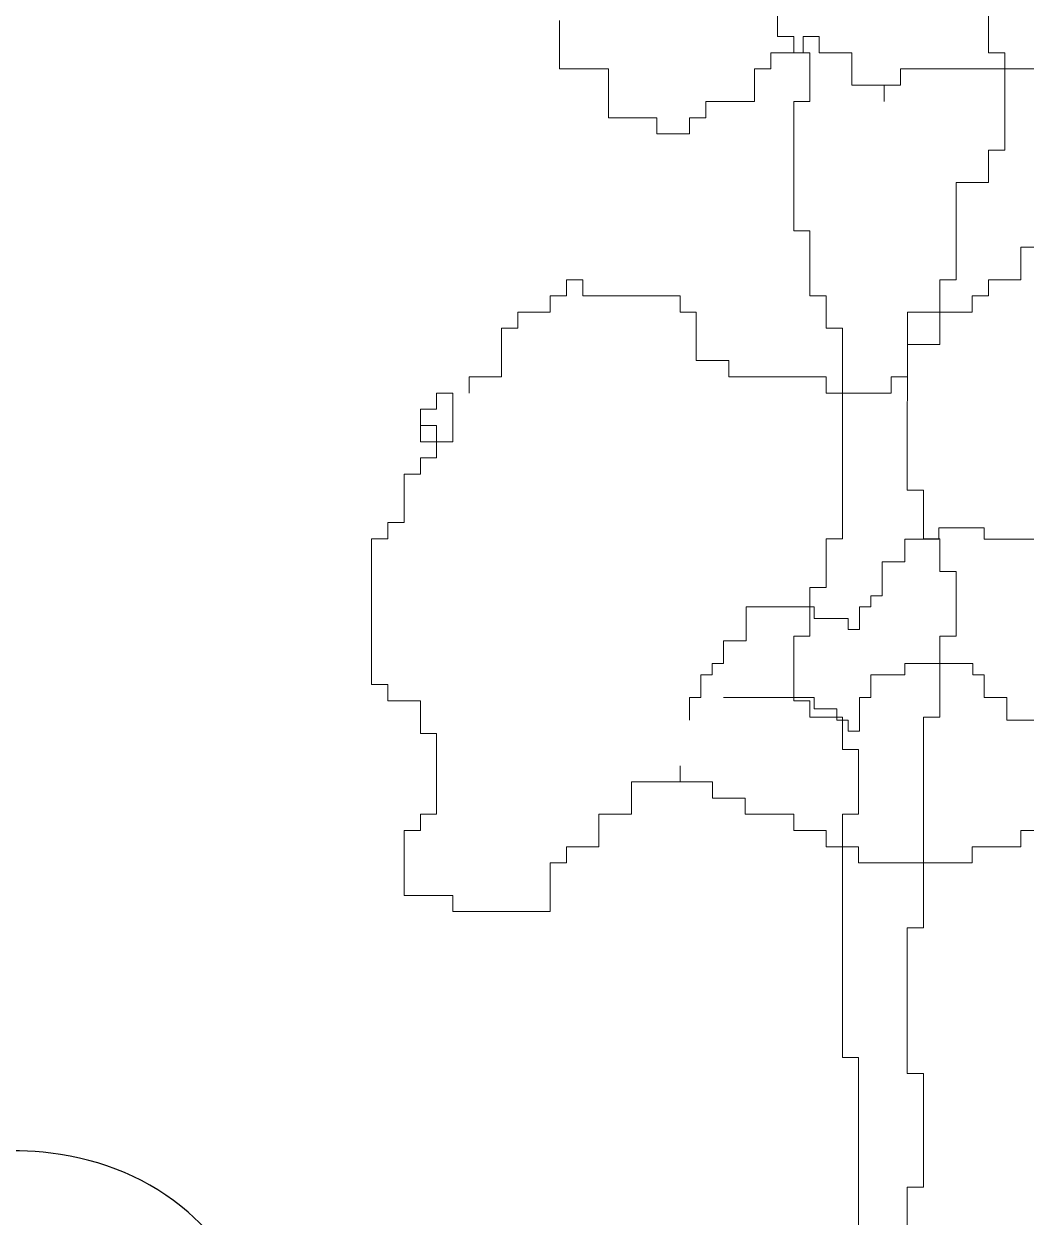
# Model space of a CAD drawing. Header units: millimetres. Extents: x -37049 to 129367, y 25385 to 90033.
# Drawn here: x 16825 to 19498, y 44454 to 47639 of the extents above; entities that cross this region are included whole.
import ezdxf

# ---------------------------------------------------------------- set-up
doc = ezdxf.new("R2010")
doc.units = ezdxf.units.MM
doc.header["$MEASUREMENT"] = 0
doc.layers.add('NCAY', color=3, linetype='Continuous', lineweight=13)
doc.layers.add('NTHAY2', color=51, linetype='Continuous', lineweight=25)

# ---------------------------------------------------------------- blocks, each defined once
blk = doc.blocks.new('A$C1E05641D')
at = {"layer": 'NTHAY2'}
blk.add_open_spline([(7591, 10411), (7536, 9791), (7934, 6887), (12112, 1888), (20993, 596), (26569, 6536), (26270, 12932), (23290, 17749), (20064, 20832), (18270, 23956), (18354, 25994), (18395, 26709), (18478, 28142), (17420, 30702), (13831, 32179), (10160, 31233), (8799, 27873), (8685, 25731), (8898, 24507), (8919, 24402)], degree=3, knots=[42757.145814, 42757.145814, 42757.145814, 42757.145814, 45095.656617, 52753.858624, 66239.204433, 72181.111113, 81106.35547, 87788.303881, 93108.196398, 97920.282147, 100605.816205, 100605.816205, 100605.816205, 105989.44505, 109313.32616, 114664.721655, 117947.866557, 122192.320374, 122593.659536, 122593.659536, 122593.659536, 122593.659536], dxfattribs=at)
blk = doc.blocks.new('A$C45F11753')
at = {"layer": 'NCAY'}
for points in [[(1342.5, 4671), (1342.5, 4541.5), (1472.5, 4541.5), (1472.5, 4411.5), (1602, 4411.5), (1602, 4368.5), (1689, 4368.5), (1689, 4411.5), (1732, 4411.5), (1732, 4455), (1862, 4455), (1862, 4541.5), (1905.5, 4541.5), (1905.5, 4584.5), (1992, 4584.5), (1992, 4628), (2035, 4628), (2035, 4584.5), (2122, 4584.5), (2122, 4498), (2208.5, 4498), (2208.5, 4455), (2208.5, 4498), (2251.5, 4498), (2251.5, 4541.5), (2641.5, 4541.5)], [(970.9, 3590), (970.9, 3546.5), (1013.9, 3546.5), (1013.9, 3590), (970.9, 3590), (970.9, 3633), (1013.9, 3633), (1013.9, 3676.5), (1057.5, 3676.5), (1057.4, 3546.5), (1013.9, 3546.5), (1013.9, 3503.5), (970.9, 3503.5), (970.9, 3460), (927.4, 3460), (927.4, 3330.5), (884.4, 3330.5), (884.4, 3287), (840.9, 3287), (840.9, 2898), (884.4, 2898), (884.4, 2854.5), (970.9, 2854.5), (970.9, 2768), (1013.9, 2768), (1013.9, 2552), (970.9, 2552), (970.9, 2508.5), (927.4, 2508.5), (927.4, 2335.5), (1057.4, 2335.5), (1057.4, 2292.5), (1317.4, 2292.5), (1317.4, 2422), (1360.4, 2422), (1360.4, 2465.5), (1447.4, 2465.5), (1447.4, 2552), (1533.9, 2552), (1533.9, 2638.5), (1663.9, 2638.5), (1663.9, 2681.5), (1663.9, 2638.5), (1750.4, 2638.5), (1750.4, 2595), (1836.9, 2595), (1836.9, 2552), (1966.9, 2552), (1966.9, 2508.5), (2053.4, 2508.5), (2053.4, 2465.5), (2139.9, 2465.5), (2139.9, 2422), (2442.9, 2422), (2442.9, 2465.5), (2572.9, 2465.5), (2572.9, 2508.5), (2702.9, 2508.5)], [(2919.5, 4065.5), (2573, 4065.5), (2573, 3979), (2486.5, 3979), (2486.5, 3936), (2443, 3936), (2443, 3892.5), (2356.5, 3892.5), (2356.5, 3806), (2270, 3806), (2270, 3719.5), (2226.5, 3719.5), (2226.5, 3676.5), (2053.5, 3676.5), (2053.5, 3719.5), (1793.5, 3719.5), (1793.5, 3763), (1707, 3763), (1707, 3892.5), (1664, 3892.5), (1664, 3936), (1404, 3936), (1404, 3979), (1360.5, 3979), (1360.5, 3936), (1317.5, 3936), (1317.5, 3892.5), (1231, 3892.5), (1231, 3849.5), (1187.5, 3849.5), (1187.5, 3719.5), (1101, 3719.5), (1101, 3676.5)], [(1688.9, 2833.5), (1688.9, 2803.5), (1688.9, 2864), (1719.4, 2864), (1719.4, 2924), (1749.4, 2924), (1749.4, 2954.5), (1779.9, 2954.5), (1779.9, 3015), (1840.4, 3015), (1840.4, 3105.5), (2021.4, 3105.5), (2021.4, 3075), (2112.4, 3075), (2112.4, 3045), (2142.4, 3045), (2142.4, 3105.5), (2172.9, 3105.5), (2172.9, 3135.5), (2202.9, 3135.5), (2202.9, 3226), (2263.4, 3226), (2263.4, 3286.5), (2353.9, 3286.5), (2353.9, 3316.5), (2474.9, 3316.5), (2474.9, 3286.5), (2625.9, 3286.5)], [(2686.4, 2803.5), (2535.4, 2803.5), (2535.4, 2864), (2474.9, 2864), (2474.9, 2924), (2444.9, 2924), (2444.9, 2954.5), (2263.4, 2954.5), (2263.4, 2924), (2172.9, 2924), (2172.9, 2864), (2142.4, 2864), (2142.4, 2773.5), (2112.4, 2773.5), (2112.4, 2803.5), (2081.9, 2803.5), (2081.9, 2833.5), (2021.4, 2833.5), (2021.4, 2864), (1779.9, 2864)]]:
    blk.add_lwpolyline(points, dxfattribs=at)
at = {"layer": 'NCAY', "color": 4}
for points in [[(2486.5, 4757.5), (2486.5, 4584.5), (2530, 4584.5), (2530, 4325), (2486.5, 4325), (2486.5, 4238.5), (2400, 4238.5), (2400, 3979), (2356.5, 3979), (2356.5, 3892.5), (2270, 3892.5), (2269.9, 3417), (2313.4, 3417), (2313.4, 3287), (2356.4, 3287), (2356.4, 3200.5), (2399.9, 3200.5), (2399.9, 3027.5), (2356.4, 3027.5), (2356.4, 2811.5), (2313.4, 2811.5), (2313.4, 2249), (2269.9, 2249), (2269.9, 1860), (2313.4, 1860), (2313.4, 1557), (2269.9, 1557), (2269.9, 1211)], [(2139.9, 1341), (2139.9, 1903), (2096.9, 1903), (2096.9, 2552), (2139.9, 2552), (2139.9, 2725), (2096.9, 2725), (2096.9, 2811.5), (2009.9, 2811.5), (2009.9, 2854.5), (1966.9, 2854.5), (1966.9, 3027.5), (2009.9, 3027.5), (2009.9, 3157.5), (2053.4, 3157.5), (2053.4, 3287), (2096.9, 3287), (2097, 3849.5), (2053.5, 3849.5), (2053.5, 3936), (2010, 3936), (2010, 4109), (1967, 4109), (1967, 4455), (2010, 4455), (2010, 4584.5), (1967, 4584.5), (1967, 4628), (1923.5, 4628), (1923.5, 4714.5)]]:
    blk.add_lwpolyline(points, dxfattribs=at)

msp = doc.modelspace()

# ---------------------------------------------------------------- block references
at = {"layer": 'NCAY', "ltscale": 30}
msp.add_blockref('A$C45F11753', (16911.5, 42977.1), dxfattribs=at)
at = {"layer": 'NTHAY2', "xscale": 0.1500000000000004, "yscale": 0.1500000000000004, "zscale": 0.15}
msp.add_blockref('A$C1E05641D', (14754.5, 39865), dxfattribs=at)

doc.saveas('drawing.dxf')
